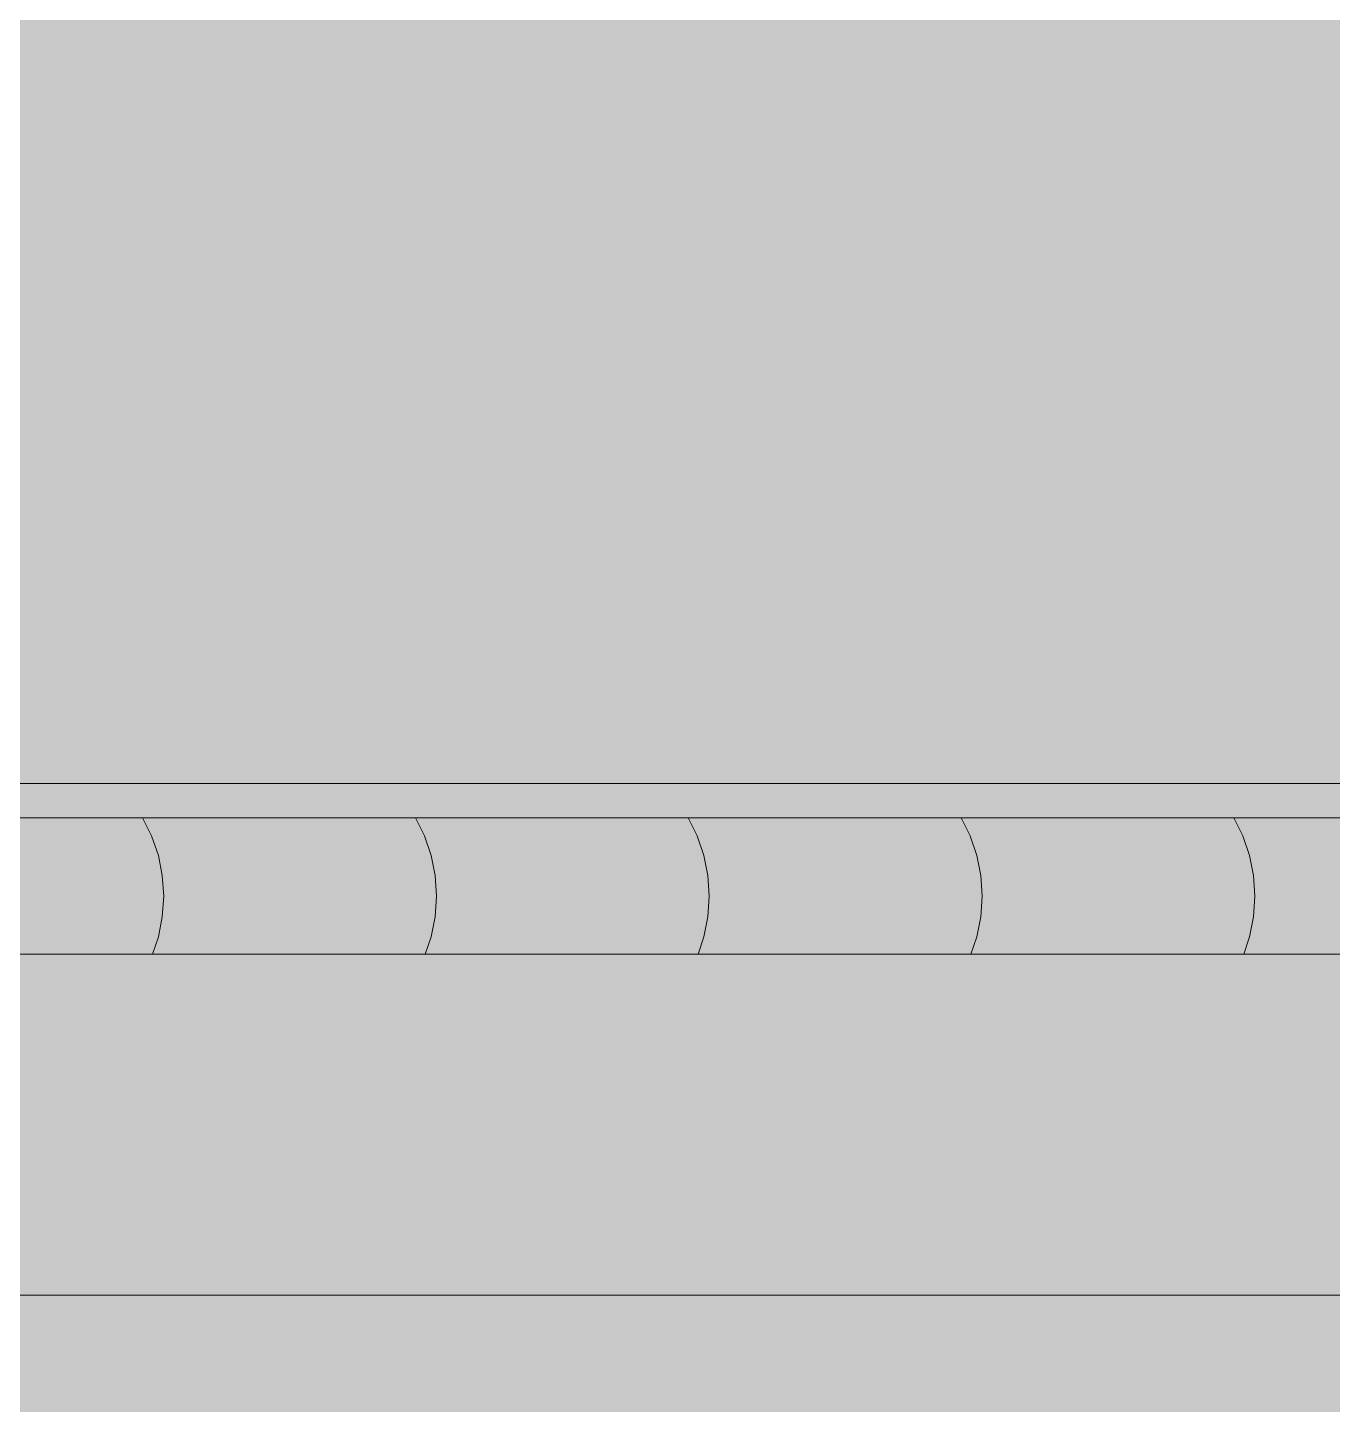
# Model space of a CAD drawing. Header units: millimetres. Extents: x 365175 to 2667127, y -330297 to -162108.
# Drawn here: x 1841010 to 1841967, y -319941 to -318932 of the extents above; entities that cross this region are included whole.
import ezdxf

# ---------------------------------------------------------------- set-up
doc = ezdxf.new("R2010")
doc.units = ezdxf.units.MM
doc.header["$MEASUREMENT"] = 0
doc.linetypes.add('Wipeout_Contour', pattern=[1000, 0, -1000])
doc.layers.add('Sols_ Dalles', color=7, linetype='Continuous')
doc.layers.add('TopoAlt', color=7, linetype='Continuous')
pattern_1 = [(0, (1445436.05, -319510.98), (0, 86.60254), [0, -50]), (0, (1445461.05, -319467.68), (0, 86.60254), [0, -50])]

# ---------------------------------------------------------------- blocks, each defined once
blk = doc.blocks.new('Élément de coupe_498_6', base_point=(1445436.1, -319511))
at = {"color": 254, "linetype": 'Wipeout_Contour', "lineweight": 0, "ltscale": 7587371.777575616}
blk.add_wipeout([(1805984, -319861), (1933356.4, -319861), (1933356.4, -319611), (1805984, -319611)], dxfattribs=at)
at = {"linetype": 'Continuous', "lineweight": 5, "true_color": 0x00e7c4}
h = blk.add_hatch(dxfattribs=at)
h.set_pattern_fill('Plâtre_0006', color=120, style=0, pattern_type=2)
h.set_pattern_definition(pattern_1)
h.paths.add_polyline_path([(1805984, -319861), (1933356.4, -319861), (1933356.4, -319611), (1805984, -319611)])
at = {"color": 7, "linetype": 'Continuous', "lineweight": 5}
for p, q in [((1933356.4, -319611), (1805984, -319611)), ((1933356.4, -319861), (1805984, -319861))]:
    blk.add_line(p, q, dxfattribs=at)
blk = doc.blocks.new('Élément de coupe_582_6', base_point=(1445436.1, -319511))
at = {"layer": 'TopoAlt', "linetype": 'Continuous', "lineweight": 0, "true_color": 0x000000}
blk.add_hatch(color=18, dxfattribs=at).paths.add_polyline_path([(1838007, -319511), (1839530.3, -319511), (1839530.3, -319486), (1854698.7, -319486), (1854698.7, -318911), (1838007, -318911)])
blk = doc.blocks.new('*X947', base_point=(1445436.1, -319511))
at = {"layer": 'Sols_ Dalles', "color": 7, "linetype": 'Continuous', "lineweight": 5}
for p, q in [((1841100.9, -319524.3), (1841094.3, -319511)), ((1841100.9, -319524.3), (1841094.3, -319511)), ((1841300.9, -319524.3), (1841294.3, -319511)), ((1841300.9, -319524.3), (1841294.3, -319511)), ((1841500.9, -319524.3), (1841494.3, -319511)), ((1841500.9, -319524.3), (1841494.3, -319511)), ((1841700.9, -319524.3), (1841694.3, -319511)), ((1841700.9, -319524.3), (1841694.3, -319511)), ((1841900.9, -319524.3), (1841894.3, -319511)), ((1841900.9, -319524.3), (1841894.3, -319511)), ((1841105.8, -319538.6), (1841100.9, -319524.3)), ((1841105.8, -319538.6), (1841100.9, -319524.3)), ((1841305.8, -319538.6), (1841300.9, -319524.3)), ((1841305.8, -319538.6), (1841300.9, -319524.3)), ((1841505.8, -319538.6), (1841500.9, -319524.3)), ((1841505.8, -319538.6), (1841500.9, -319524.3)), ((1841705.8, -319538.6), (1841700.9, -319524.3)), ((1841705.8, -319538.6), (1841700.9, -319524.3)), ((1841905.8, -319538.6), (1841900.9, -319524.3)), ((1841905.8, -319538.6), (1841900.9, -319524.3)), ((1841108.7, -319553.4), (1841105.8, -319538.6)), ((1841108.7, -319553.4), (1841105.8, -319538.6)), ((1841308.7, -319553.4), (1841305.8, -319538.6)), ((1841308.7, -319553.4), (1841305.8, -319538.6)), ((1841508.7, -319553.4), (1841505.8, -319538.6)), ((1841508.7, -319553.4), (1841505.8, -319538.6)), ((1841708.7, -319553.4), (1841705.8, -319538.6)), ((1841708.7, -319553.4), (1841705.8, -319538.6)), ((1841908.7, -319553.4), (1841905.8, -319538.6)), ((1841908.7, -319553.4), (1841905.8, -319538.6)), ((1841109.7, -319568.5), (1841108.7, -319553.4)), ((1841109.7, -319568.5), (1841108.7, -319553.4)), ((1841309.7, -319568.5), (1841308.7, -319553.4)), ((1841309.7, -319568.5), (1841308.7, -319553.4)), ((1841509.7, -319568.5), (1841508.7, -319553.4)), ((1841509.7, -319568.5), (1841508.7, -319553.4)), ((1841709.7, -319568.5), (1841708.7, -319553.4)), ((1841709.7, -319568.5), (1841708.7, -319553.4)), ((1841909.7, -319568.5), (1841908.7, -319553.4)), ((1841909.7, -319568.5), (1841908.7, -319553.4)), ((1841108.7, -319583.6), (1841109.7, -319568.5)), ((1841108.7, -319583.6), (1841109.7, -319568.5)), ((1841308.7, -319583.6), (1841309.7, -319568.5)), ((1841308.7, -319583.6), (1841309.7, -319568.5)), ((1841508.7, -319583.6), (1841509.7, -319568.5)), ((1841508.7, -319583.6), (1841509.7, -319568.5)), ((1841708.7, -319583.6), (1841709.7, -319568.5)), ((1841708.7, -319583.6), (1841709.7, -319568.5)), ((1841908.7, -319583.6), (1841909.7, -319568.5)), ((1841908.7, -319583.6), (1841909.7, -319568.5)), ((1841105.8, -319598.4), (1841108.7, -319583.6)), ((1841105.8, -319598.4), (1841108.7, -319583.6)), ((1841305.8, -319598.4), (1841308.7, -319583.6)), ((1841305.8, -319598.4), (1841308.7, -319583.6)), ((1841505.8, -319598.4), (1841508.7, -319583.6)), ((1841505.8, -319598.4), (1841508.7, -319583.6)), ((1841705.8, -319598.4), (1841708.7, -319583.6)), ((1841705.8, -319598.4), (1841708.7, -319583.6)), ((1841905.8, -319598.4), (1841908.7, -319583.6)), ((1841905.8, -319598.4), (1841908.7, -319583.6)), ((1841101.5, -319611), (1841105.8, -319598.4)), ((1841101.5, -319611), (1841105.8, -319598.4)), ((1841301.5, -319611), (1841305.8, -319598.4)), ((1841301.5, -319611), (1841305.8, -319598.4)), ((1841501.5, -319611), (1841505.8, -319598.4)), ((1841501.5, -319611), (1841505.8, -319598.4)), ((1841701.5, -319611), (1841705.8, -319598.4)), ((1841701.5, -319611), (1841705.8, -319598.4)), ((1841901.5, -319611), (1841905.8, -319598.4)), ((1841901.5, -319611), (1841905.8, -319598.4))]:
    blk.add_line(p, q, dxfattribs=at)
blk = doc.blocks.new('Élément de coupe_747_6', base_point=(1445436.1, -319511))
at = {"layer": 'Sols_ Dalles', "linetype": 'Continuous', "lineweight": 0, "true_color": 0x000000}
blk.add_hatch(color=18, dxfattribs=at).paths.add_polyline_path([(1839463.3, -319511), (1839463.3, -319611), (1859013.5, -319611), (1859013.5, -319511)])
at = {"layer": 'Sols_ Dalles', "color": 250, "linetype": 'Continuous', "lineweight": 5, "true_color": 0x1f1f1f}
blk.add_line((1839463.3, -319511), (1859013.5, -319511), dxfattribs=at)
at = {"layer": 'Sols_ Dalles', "lineweight": 0}
blk.add_blockref('*X947', (1445436.1, -319511), dxfattribs=at)
blk = doc.blocks.new('Élément de coupe_748_6', base_point=(1445436.1, -319511))
at = {"linetype": 'Continuous', "lineweight": 0, "true_color": 0x000000}
blk.add_hatch(color=18, dxfattribs=at).paths.add_polyline_path([(1839530.3, -319486), (1839530.3, -319511), (1859717.6, -319511), (1859717.6, -319486)])
at = {"color": 7, "linetype": 'Continuous', "lineweight": 5}
blk.add_line((1839530.3, -319486), (1859717.6, -319486), dxfattribs=at)

msp = doc.modelspace()

# ---------------------------------------------------------------- block references
at = {"lineweight": 0}
msp.add_blockref('Élément de coupe_748_6', (1445436.05, -319510.981), dxfattribs=at)
at = {"layer": 'TopoAlt', "lineweight": 0}
msp.add_blockref('Élément de coupe_582_6', (1445436.05, -319510.981), dxfattribs=at)

# ---------------------------------------------------------------- wipeouts: each hides what was drawn before it
at = {"color": 254, "linetype": 'Wipeout_Contour', "lineweight": 0, "ltscale": 7609605.31800538}
msp.add_wipeout([(1824949.475, -319860.981), (1925692.058, -319860.981), (1925692.058, -319610.981), (1824949.475, -319610.981)], dxfattribs=at)

# ---------------------------------------------------------------- next in the draw order: hatches: boundary and pattern name
at = {"linetype": 'Continuous', "lineweight": 5, "true_color": 0x00e7c4}
h = msp.add_hatch(dxfattribs=at)
h.set_pattern_fill('Plâtre_0006', color=120, style=0, pattern_type=2)
h.set_pattern_definition(pattern_1)
h.paths.add_polyline_path([(1824949.475, -319860.981), (1925692.058, -319860.981), (1925692.058, -319610.981), (1824949.475, -319610.981)])

# ---------------------------------------------------------------- next in the draw order: block references
at = {"lineweight": 0}
msp.add_blockref('Élément de coupe_498_6', (1445436.05, -319510.981), dxfattribs=at)

# ---------------------------------------------------------------- next in the draw order: hatches: boundary and pattern name
at = {"linetype": 'Continuous', "lineweight": 5}
for color, points in [(255, [(1804994.38, -319610.981), (1934827.773, -319610.981), (1934827.773, -322710.981), (1804994.38, -322710.981)]), (7, [(1804994.38, -319610.981), (1933356.391, -319610.981), (1933356.391, -319810.981), (1804994.38, -319810.981)])]:
    msp.add_hatch(color=color, dxfattribs=at).paths.add_polyline_path(points)

# ---------------------------------------------------------------- next in the draw order: linework, layer by layer
at = {"color": 7, "linetype": 'Continuous', "lineweight": 5}
for p, q in [((1925692.058, -319610.981), (1824949.475, -319610.981)), ((1925692.058, -319860.981), (1824949.475, -319860.981))]:
    msp.add_line(p, q, dxfattribs=at)

# ---------------------------------------------------------------- next in the draw order: block references
at = {"layer": 'Sols_ Dalles', "lineweight": 0}
msp.add_blockref('Élément de coupe_747_6', (1445436.05, -319510.981), dxfattribs=at)

doc.saveas('drawing.dxf')
